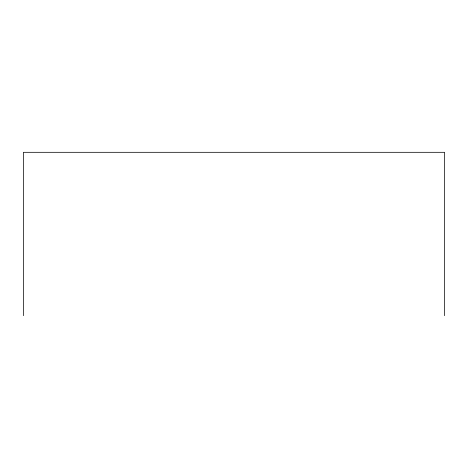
<?xml version="1.0" encoding="UTF-8"?>
<svg xmlns="http://www.w3.org/2000/svg" width="468" height="468" viewBox="0 0 468 468"><rect width="100%" height="100%" fill="white"/><g stroke="black" fill="none" stroke-linecap="round" stroke-linejoin="round"><path stroke-width="0.7" d="M444.6 315.684L444.6 152.316L23.4 152.316L23.4 315.684"/></g></svg>
